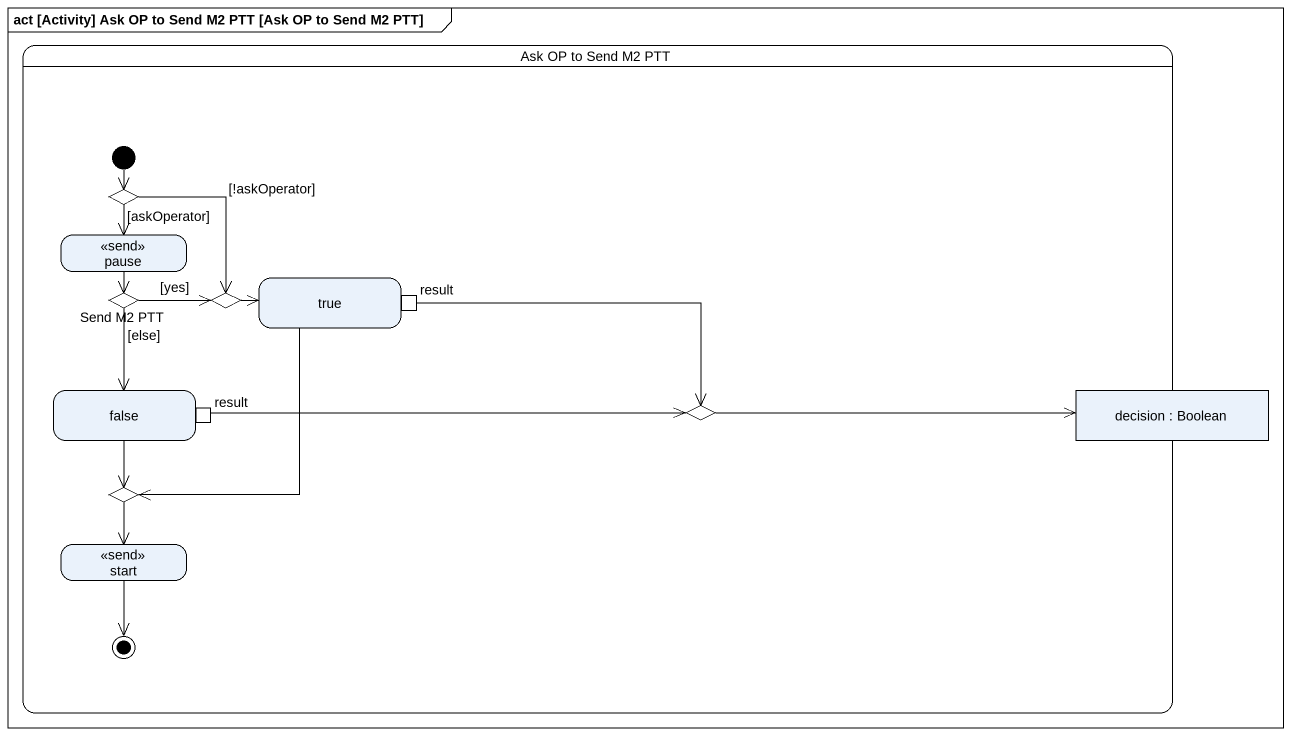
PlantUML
@startuml
mainframe act [Activity] Ask OP to Send M2 PTT [Ask OP to Send M2 PTT]
hide empty description
state "Ask OP to Send M2 PTT" as Ask_OP_to_Send_M2_PTT {
  state pause <<send>>
  state choice1 <<choice>>
  state "Send M2 PTT" as Send_M2_PTT <<choice>>
  state choice2 <<choice>>
  state true {
    state result <<outputPin>>
  }
  state false {
    state "result" as result_2 <<outputPin>>
  }
  state choice3 <<choice>>
  state "decision : Boolean" as decision <<object>>
  state choice4 <<choice>>
  state "start" as start_ <<send>>
  [*] --> choice1
  start_ --> [*]
}
pause --> Send_M2_PTT
choice1 --> pause : [askOperator]
choice1 --> choice2 : [!askOperator]
Send_M2_PTT -right-> choice2 : [yes]
Send_M2_PTT --> false : [else]
choice2 -right-> true
true --> choice4
result -right-> choice3
false --> choice4
result_2 -right-> choice3
choice3 -right-> decision
choice4 --> start_
@enduml
